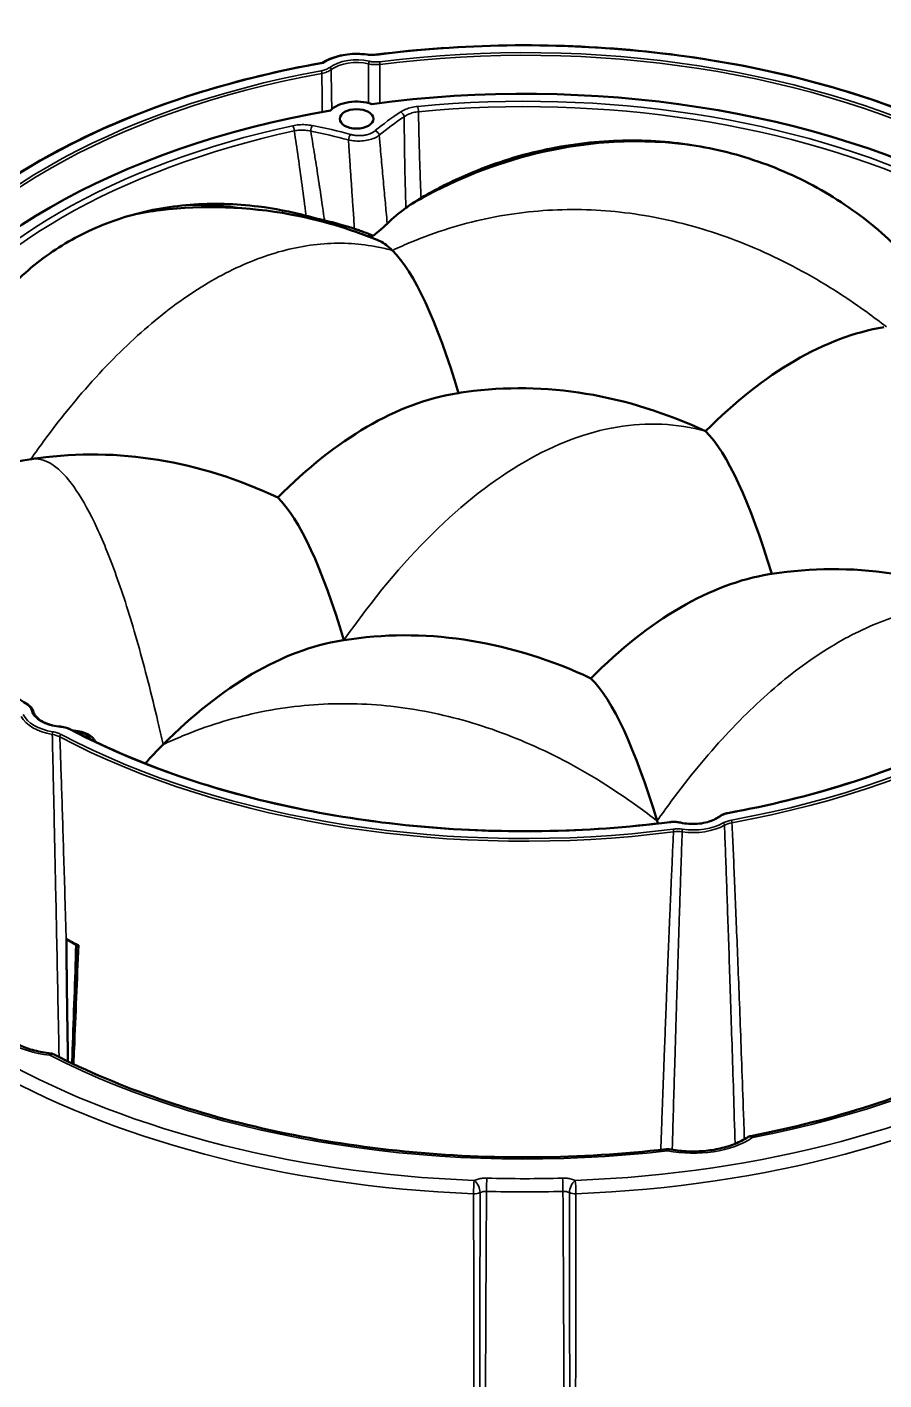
# Model space of a CAD drawing. Header units: millimetres. Extents: x 40 to 2195, y 40 to 1687.
# Drawn here: x 445.6 to 534.6, y 1440 to 1580.5 of the extents above; entities that cross this region are included whole.
import ezdxf

# ---------------------------------------------------------------- set-up
doc = ezdxf.new("R2010")
doc.units = ezdxf.units.MM
doc.header["$LTSCALE"] = 8
doc.layers.add('Visible (ISO)', color=7, linetype='Continuous', lineweight=50)
doc.layers.add('Visible Narrow (ISO)', color=7, linetype='Continuous', lineweight=35)

msp = doc.modelspace()

# ---------------------------------------------------------------- linework, layer by layer
at = {"layer": 'Visible (ISO)'}
for p, q in [((454.165, 1525.42), (454.164, 1525.42)), ((532.947, 1518.21), (532.947, 1518.208)), ((526.518, 1514.475), (526.516, 1514.475)), ((523.239, 1511.903), (523.239, 1511.9)), ((470.928, 1509.602), (470.928, 1509.601)), ((500.424, 1504.839), (500.424, 1504.839)), ((502.896, 1503.526), (502.896, 1503.526)), ((513.092, 1497.263), (513.092, 1497.263)), ((450.7, 1485.219), (449.699, 1485.797)), ((449.699, 1484.421), (449.699, 1485.797))]:
    msp.add_line(p, q, dxfattribs=at)
for centre, start, end in [((447.949, 1472.947), 62.96522, 83.45486), ((520.961, 1464.392), 100.95109, 123.36817), ((512.104, 1463.022), 78.90507, 96.68273)]:
    msp.add_arc(centre, 1, start, end, dxfattribs=at)
for centre, major_axis, ratio, start_param, end_param in [((480.883, 1577.463), (0.028, 0.198), 0.1912238, 6.2831367, 6.2835018), ((481.874, 1577.457), (-0.025, 0.198), 0.1764968, 0, 0.0003074), ((497.287, 1533.344), (-69.709, 0), 0.5773503, 3.9588881, 4.9422911), ((479.817, 1570.988), (-3.109, 0), 0.5773503, 4.1776098, 5.7707669), ((497.287, 1533.344), (-69.709, 0), 0.5773503, 5.0060857, 5.9894886), ((509.193, 1549.2), (32.59, 0), 0.5773503, 2.3099816, 2.4015207), ((497.287, 1523.546), (69.25, 0), 0.5773503, 1.7164301, 1.7190889), ((509.193, 1551.05), (-30.523, 0), 0.5773503, 5.6305316, 5.7436932), ((464.76, 1544.176), (-30.523, 0), 0.5773503, 4.2046836, 4.3178451), ((486.977, 1520.615), (-5.914, 38.223), 0.2113246, 6.2254904, 6.2954941), ((509.193, 1549.2), (32.59, 0), 0.5773503, 2.6027217, 2.608629), ((486.976, 1464.73), (6.183, -93.904), 0.1595176, 2.5364255, 2.9638228), ((525.456, 1458.777), (15.791, 90.56), 0.456737, 0.1567394, 0.5784001), ((481.023, 1451.908), (15.791, 90.555), 0.4567463, 0.1567476, 0.5784196), ((503.24, 1455.342), (-12.026, 87.294), 0.6789774, 5.8692923, 6.2834892), ((519.503, 1445.952), (6.183, -93.903), 0.1595186, 2.5364205, 2.9638214), ((458.807, 1448.467), (12.026, -87.296), 0.6789714, 2.7277071, 3.1419), ((458.807, 1448.467), (12.026, -87.296), 0.6789714, 3.1531354, 3.1551181), ((475.071, 1439.079), (-6.183, 93.902), 0.1595191, 5.6780105, 6.1054133), ((458.802, 1770.331), (-271.102, 125.817), 0.7886699, 1.9031302, 1.9031313), ((485.194, 1581.864), (103.834, 0), 0.5773503, 4.4120833, 4.4120948), ((535.767, 1436.561), (-12.026, 87.296), 0.6789711, 5.8693001, 6.2834929), ((513.55, 1433.129), (-15.791, -90.555), 0.4567463, 3.2983403, 3.7200124), ((491.334, 1429.689), (12.026, -87.294), 0.6789772, 2.7277004, 3.1418971), ((469.118, 1426.25), (-15.791, -90.56), 0.4567369, 3.2983319, 3.7199925), ((535.766, 1758.61), (271.307, -125.913), 0.7886736, 5.0372001, 5.037203), ((562.153, 1569.958), (103.834, 0), 0.5773503, 4.3531209, 4.3531494), ((507.598, 1420.297), (6.183, -93.904), 0.1595175, 2.536412, 2.9638228), ((573.547, 1530.853), (-103.834, 0), 0.5773503, 0.3517557, 0.3518105), ((475.071, 1761.14), (45.73, -295.601), 0.2113249, 5.6923614, 5.6923816), ((450.02, 1507.418), (0.093, 0.177), 0.5509711, 0.0000003, 0.0001487), ((491.334, 1751.75), (271.321, -125.92), 0.7886751, 5.079218, 5.0792564), ((517.721, 1563.087), (103.839, 0), 0.5773503, 4.5644956, 4.564497), ((507.598, 1742.359), (45.729, -295.6), 0.2113249, 5.6303665, 5.630383), ((512.374, 1497.772), (-0.025, 0.198), 0.1758673, 6.283171, 6.2837622), ((513.434, 1497.721), (0.045, 0.195), 0.304785, 0, 0.0004562), ((517.548, 1498.358), (-0.119, 0.161), 0.6426904, 6.2831725, 6.2837233), ((497.287, 1516.606), (71.5, 0), 0.5773503, 3.9841379, 4.006867), ((454.153, 1491.703), (-11.75, 0), 0.5773503, 1.2725207, 1.2923774), ((435.147, 1316.365), (-75, 129.904), 0.5773503, 5.2573508, 5.7382235)]:
    msp.add_ellipse(centre, major_axis=major_axis, ratio=ratio, start_param=start_param, end_param=end_param, dxfattribs=at)
msp.add_ellipse((479.817, 1570.988), major_axis=(-1.75, 0), ratio=0.5773503, dxfattribs=at)
for points, knots in [([(480.91, 1577.661), (480.58, 1577.707), (480.242, 1577.732), (479.564, 1577.739), (479.224, 1577.721), (478.559, 1577.644), (478.233, 1577.584), (477.61, 1577.424), (477.313, 1577.325), (476.763, 1577.091), (476.51, 1576.957), (476.283, 1576.807)], [2.119953, 2.119953, 2.119953, 2.119953, 2.3377041, 2.3377041, 2.5556099, 2.5556099, 2.7735158, 2.7735158, 2.9914216, 2.9914216, 3.2070556, 3.2070556, 3.2070556, 3.2070556]), ([(480.911, 1577.661), (481.122, 1577.631), (481.345, 1577.621), (481.658, 1577.635), (481.754, 1577.644), (481.848, 1577.656)], [0, 0, 0, 0, 0.065367905, 0.065367905, 0.094333557, 0.094333557, 0.094333557, 0.094333557]), ([(545.536, 1567.801), (542.164, 1569.584), (538.496, 1571.178), (530.702, 1573.935), (526.576, 1575.096), (518.017, 1576.944), (513.584, 1577.629), (504.573, 1578.5), (499.996, 1578.685), (490.863, 1578.548), (486.309, 1578.226), (481.849, 1577.656)], [1.61474759, 1.61474759, 1.61474759, 1.61474759, 1.80658541, 1.80658541, 1.99845854, 1.99845854, 2.19033167, 2.19033167, 2.3822048, 2.3822048, 2.57406961, 2.57406961, 2.57406961, 2.57406961]), ([(476.292, 1576.809), (471.891, 1576.027), (467.622, 1575), (459.504, 1572.489), (455.655, 1571.007), (448.519, 1567.641), (445.233, 1565.757), (439.346, 1561.659), (436.744, 1559.444), (432.326, 1554.764), (430.508, 1552.298), (429.116, 1549.753)], [2.65456212, 2.65456212, 2.65456212, 2.65456212, 2.84790479, 2.84790479, 3.04124746, 3.04124746, 3.23459014, 3.23459014, 3.42793281, 3.42793281, 3.62119718, 3.62119718, 3.62119718, 3.62119718]), ([(476.292, 1576.809), (476.298, 1576.81), (476.305, 1576.81), (476.312, 1576.808), (476.319, 1576.806), (476.327, 1576.803), (476.334, 1576.799), (476.343, 1576.794), (476.351, 1576.788), (476.359, 1576.781)], [0.050892416, 0.050892416, 0.050892416, 0.050892416, 0.055189933, 0.055189933, 0.055189933, 0.059535253, 0.059535253, 0.059535253, 0.064104716, 0.064104716, 0.064104716, 0.064104716]), ([(486.516, 1562.779), (488.082, 1563.693), (489.736, 1564.531), (493.897, 1566.307), (496.47, 1567.139), (501.704, 1568.304), (504.369, 1568.639), (509.612, 1568.806), (512.189, 1568.64), (517.077, 1567.884), (519.555, 1567.268), (524.38, 1565.543), (526.727, 1564.433), (531.129, 1561.777), (533.187, 1560.229), (536.352, 1557.319), (537.56, 1556.039), (538.66, 1554.712)], [16.9812516, 16.9812516, 16.9812516, 16.9812516, 17.5147759, 17.5147759, 18.2738196, 18.2738196, 19.0328633, 19.0328633, 19.7919071, 19.7919071, 20.5509508, 20.5509508, 21.3099945, 21.3099945, 22.0690383, 22.0690383, 22.6025626, 22.6025626, 22.6025626, 22.6025626]), ([(514.567, 1568.272), (513.676, 1568.395), (512.782, 1568.49), (510.469, 1568.658), (509.049, 1568.688), (504.785, 1568.563), (501.96, 1568.195), (495.026, 1566.616), (491.023, 1565.093), (487.237, 1563.105)], [3.0176538, 3.0176538, 3.0176538, 3.0176538, 3.2937163, 3.2937163, 3.7294317, 3.7294317, 4.6008981, 4.6008981, 5.9021209, 5.9021209, 5.9021209, 5.9021209]), ([(436.658, 1540.001), (436.953, 1541.173), (437.306, 1542.332), (438.496, 1545.58), (439.488, 1547.6), (441.878, 1551.307), (443.278, 1552.996), (446.392, 1555.95), (448.107, 1557.214), (451.685, 1559.28), (453.671, 1560.152), (457.927, 1561.454), (460.196, 1561.883), (464.86, 1562.249), (467.258, 1562.186), (471.301, 1561.679), (472.958, 1561.354), (474.57, 1560.931)], [17.1087989, 17.1087989, 17.1087989, 17.1087989, 17.5147759, 17.5147759, 18.2738196, 18.2738196, 19.0328633, 19.0328633, 19.7919071, 19.7919071, 20.5509508, 20.5509508, 21.3099945, 21.3099945, 22.0690383, 22.0690383, 22.6025626, 22.6025626, 22.6025626, 22.6025626]), ([(486.516, 1562.779), (486.223, 1562.608), (485.934, 1562.43), (485.395, 1562.078), (485.148, 1561.907), (484.943, 1561.752)], [-0.20318888, -0.20318888, -0.20318888, -0.20318888, -0.10162665, -0.10162665, -0.000001, -0.000001, -0.000001, -0.000001]), ([(459.454, 1561.511), (463.918, 1562.048), (468.537, 1561.892), (476.034, 1560.494), (479.062, 1559.596), (481.951, 1558.436)], [0, 0, 0, 0, 1.3504159, 1.3504159, 2.294142, 2.294142, 2.294142, 2.294142]), ([(467.469, 1561.747), (466.167, 1561.935), (464.824, 1562.046), (463.156, 1562.071), (462.846, 1562.071), (462.535, 1562.066)], [17.18028815, 17.18028815, 17.18028815, 17.18028815, 17.64524045, 17.64524045, 17.751356, 17.751356, 17.751356, 17.751356]), ([(476.493, 1560.444), (476.18, 1560.52), (475.85, 1560.602), (475.194, 1560.768), (474.872, 1560.852), (474.57, 1560.931)], [-0.20383537, -0.20383537, -0.20383537, -0.20383537, -0.10188629, -0.10188629, -0.000001, -0.000001, -0.000001, -0.000001]), ([(481.539, 1558.847), (481.232, 1558.978), (480.906, 1559.109), (480.402, 1559.299), (480.229, 1559.362), (479.902, 1559.476), (479.748, 1559.528), (479.599, 1559.575)], [0.000001, 0.000001, 0.000001, 0.000001, 0.10642986, 0.10642986, 0.16176572, 0.16176572, 0.21285072, 0.21285072, 0.21285072, 0.21285072]), ([(483.005, 1560.102), (482.918, 1560.018), (482.82, 1559.928), (482.597, 1559.728), (482.472, 1559.619), (482.089, 1559.292), (481.816, 1559.068), (481.539, 1558.847)], [0.000001, 0.000001, 0.000001, 0.000001, 0.05084909, 0.05084909, 0.10610439, 0.10610439, 0.21221263, 0.21221263, 0.21221263, 0.21221263]), ([(481.951, 1558.436), (482.051, 1558.395), (482.152, 1558.349), (482.668, 1558.082), (483.096, 1557.763), (483.534, 1557.334)], [0.43122194, 0.43122194, 0.43122194, 0.43122194, 0.56391779, 0.56391779, 1.10625094, 1.10625094, 1.10625094, 1.10625094]), ([(427.447, 1536.769), (427.488, 1534.822), (427.776, 1532.877), (428.838, 1529.029), (429.612, 1527.127), (431.632, 1523.404), (432.879, 1521.584), (435.818, 1518.066), (437.511, 1516.367), (441.308, 1513.128), (443.412, 1511.588), (445.7, 1510.143)], [3.93933373, 3.93933373, 3.93933373, 3.93933373, 4.08500363, 4.08500363, 4.23067353, 4.23067353, 4.37634344, 4.37634344, 4.52201334, 4.52201334, 4.66768325, 4.66768325, 4.66768325, 4.66768325]), ([(518.386, 1498.904), (522.642, 1499.682), (526.769, 1500.696), (534.61, 1503.158), (538.326, 1504.606), (545.208, 1507.883), (548.376, 1509.712), (554.047, 1513.682), (556.551, 1515.824), (560.803, 1520.339), (562.552, 1522.712), (563.893, 1525.158)], [5.80429226, 5.80429226, 5.80429226, 5.80429226, 5.99584948, 5.99584948, 6.1874067, 6.1874067, 6.37896392, 6.37896392, 6.57052113, 6.57052113, 6.76207835, 6.76207835, 6.76207835, 6.76207835]), ([(445.7, 1510.143), (445.857, 1510.044), (445.99, 1509.925), (446.158, 1509.694), (446.211, 1509.585), (446.239, 1509.473)], [0, 0, 0, 0, 0.06707571, 0.06707571, 0.11740911, 0.11740911, 0.11740911, 0.11740911]), ([(446.241, 1509.467), (446.277, 1509.321), (446.347, 1509.173), (446.556, 1508.886), (446.696, 1508.747), (447.041, 1508.488), (447.245, 1508.37), (447.704, 1508.166), (447.958, 1508.08), (448.498, 1507.949), (448.783, 1507.903), (449.075, 1507.879)], [4.0680434, 4.0680434, 4.0680434, 4.0680434, 4.3257816, 4.3257816, 4.5835199, 4.5835199, 4.8412581, 4.8412581, 5.0989963, 5.0989963, 5.3567346, 5.3567346, 5.3567346, 5.3567346]), ([(449.075, 1507.879), (449.291, 1507.862), (449.505, 1507.822), (449.847, 1507.718), (449.986, 1507.662), (450.111, 1507.596)], [0, 0, 0, 0, 0.06541866, 0.06541866, 0.11468689, 0.11468689, 0.11468689, 0.11468689]), ([(450.114, 1507.595), (453.405, 1505.857), (456.987, 1504.302), (464.6, 1501.612), (468.631, 1500.478), (476.994, 1498.674), (481.327, 1498.004), (490.134, 1497.152), (494.609, 1496.97), (503.536, 1497.102), (507.989, 1497.415), (512.349, 1497.97)], [4.75709471, 4.75709471, 4.75709471, 4.75709471, 4.94865193, 4.94865193, 5.14020915, 5.14020915, 5.33176637, 5.33176637, 5.52332358, 5.52332358, 5.7148808, 5.7148808, 5.7148808, 5.7148808]), ([(450.434, 1507.464), (450.715, 1507.452), (450.996, 1507.411), (451.51, 1507.275), (451.75, 1507.179), (452.168, 1506.939), (452.351, 1506.791), (452.575, 1506.521), (452.644, 1506.413), (452.696, 1506.297)], [0, 0, 0, 0, 0.0844029, 0.0844029, 0.16695892, 0.16695892, 0.2499043, 0.2499043, 0.29824851, 0.29824851, 0.29824851, 0.29824851]), ([(517.433, 1498.522), (517.577, 1498.627), (517.75, 1498.716), (518.079, 1498.836), (518.23, 1498.876), (518.386, 1498.904)], [0.00058411, 0.00058411, 0.00058411, 0.00058411, 0.06676985, 0.06676985, 0.11549752, 0.11549752, 0.11549752, 0.11549752]), ([(512.35, 1497.97), (512.563, 1497.998), (512.786, 1498.003), (513.164, 1497.976), (513.325, 1497.952), (513.477, 1497.916)], [0.00010372, 0.00010372, 0.00010372, 0.00010372, 0.06534358, 0.06534358, 0.11434379, 0.11434379, 0.11434379, 0.11434379]), ([(513.479, 1497.916), (513.751, 1497.853), (514.038, 1497.81), (514.623, 1497.768), (514.92, 1497.768), (515.504, 1497.813), (515.79, 1497.858), (516.332, 1497.987), (516.588, 1498.071), (517.049, 1498.273), (517.255, 1498.39), (517.429, 1498.519)], [5.115241, 5.115241, 5.115241, 5.115241, 5.3729792, 5.3729792, 5.6307174, 5.6307174, 5.8884556, 5.8884556, 6.1461939, 6.1461939, 6.4039321, 6.4039321, 6.4039321, 6.4039321]), ([(520.771, 1465.374), (525.085, 1466.209), (529.263, 1467.274), (537.201, 1469.827), (540.962, 1471.314), (547.935, 1474.657), (551.148, 1476.513), (556.915, 1480.523), (559.47, 1482.677), (563.835, 1487.203), (565.647, 1489.574), (567.061, 1492.009)], [5.82116495, 5.82116495, 5.82116495, 5.82116495, 6.00597309, 6.00597309, 6.19078124, 6.19078124, 6.37558938, 6.37558938, 6.56039752, 6.56039752, 6.74520567, 6.74520567, 6.74520567, 6.74520567]), ([(450.277, 1472.914), (450.294, 1473.384), (450.375, 1475.641), (450.517, 1479.722), (450.64, 1483.378), (450.7, 1485.219)], [0.24548148, 0.24548148, 0.24548148, 0.24548148, 0.33333333, 0.66666667, 1, 1, 1, 1]), ([(450.406, 1472.852), (450.43, 1473.379), (450.453, 1473.907), (450.476, 1474.436), (450.553, 1476.199), (450.628, 1477.976), (450.703, 1479.767), (450.778, 1481.558), (450.851, 1483.362), (450.924, 1485.18)], [0.23322668, 0.23322668, 0.23322668, 0.23322668, 0.33333333, 0.33333333, 0.33333333, 0.66666667, 0.66666667, 0.66666667, 1, 1, 1, 1]), ([(449.699, 1484.421), (449.699, 1484.382), (449.699, 1484.291), (449.699, 1484.087), (449.7, 1483.9), (449.701, 1483.704), (449.702, 1483.507), (449.703, 1483.306), (449.705, 1483.102), (449.706, 1482.895), (449.708, 1482.686), (449.71, 1482.474), (449.712, 1482.259), (449.714, 1482.042), (449.717, 1481.822), (449.719, 1481.6), (449.722, 1481.376), (449.724, 1481.15), (449.727, 1480.922), (449.73, 1480.692), (449.733, 1480.46), (449.736, 1480.226), (449.739, 1479.991), (449.742, 1479.754), (449.746, 1479.516), (449.749, 1479.276), (449.752, 1479.035), (449.756, 1478.793), (449.759, 1478.55), (449.763, 1478.306), (449.766, 1478.061), (449.77, 1477.815), (449.774, 1477.569), (449.777, 1477.322), (449.781, 1477.074), (449.785, 1476.826), (449.789, 1476.578), (449.793, 1476.33), (449.797, 1476.081), (449.801, 1475.832), (449.805, 1475.584), (449.809, 1475.335), (449.813, 1475.087), (449.817, 1474.839), (449.821, 1474.592), (449.825, 1474.345), (449.829, 1474.099), (449.833, 1473.854), (449.837, 1473.608), (449.841, 1473.368), (449.844, 1473.193), (449.845, 1473.122), (449.845, 1473.121)], [0, 0, 0, 0, 0.01851852, 0.03703704, 0.05555556, 0.07407407, 0.09259259, 0.11111111, 0.12962963, 0.14814815, 0.16666667, 0.18518519, 0.2037037, 0.22222222, 0.24074074, 0.25925926, 0.27777778, 0.2962963, 0.31481481, 0.33333333, 0.35185185, 0.37037037, 0.38888889, 0.40740741, 0.42592593, 0.44444444, 0.46296296, 0.48148148, 0.5, 0.51851852, 0.53703704, 0.55555556, 0.57407407, 0.59259259, 0.61111111, 0.62962963, 0.64814815, 0.66666667, 0.68518519, 0.7037037, 0.72222222, 0.74074074, 0.75925926, 0.77777778, 0.7962963, 0.81481481, 0.83333333, 0.85185185, 0.87037037, 0.88888889, 0.90740741, 0.90770189, 0.90770189, 0.90770189, 0.90770189]), ([(442.411, 1477.016), (442.496, 1476.768), (442.638, 1476.51), (443.055, 1475.988), (443.33, 1475.725), (444.008, 1475.228), (444.411, 1474.994), (445.318, 1474.582), (445.822, 1474.403), (446.9, 1474.116), (447.474, 1474.008), (448.063, 1473.94)], [4.1231597, 4.1231597, 4.1231597, 4.1231597, 4.3588514, 4.3588514, 4.5945431, 4.5945431, 4.8302348, 4.8302348, 5.0659265, 5.0659265, 5.3016182, 5.3016182, 5.3016182, 5.3016182]), ([(448.404, 1473.837), (451.798, 1472.106), (455.475, 1470.552), (463.271, 1467.86), (467.389, 1466.722), (475.923, 1464.9), (480.338, 1464.217), (489.313, 1463.33), (493.873, 1463.127), (502.979, 1463.208), (507.526, 1463.492), (511.988, 1464.015)], [4.7739674, 4.7739674, 4.7739674, 4.7739674, 4.95877554, 4.95877554, 5.14358368, 5.14358368, 5.32839183, 5.32839183, 5.51319997, 5.51319997, 5.69800811, 5.69800811, 5.69800811, 5.69800811]), ([(512.296, 1464.003), (512.862, 1463.892), (513.455, 1463.819), (514.654, 1463.756), (515.262, 1463.765), (516.453, 1463.865), (517.037, 1463.955), (518.143, 1464.21), (518.666, 1464.374), (519.617, 1464.762), (520.044, 1464.986), (520.411, 1465.227)], [5.1703573, 5.1703573, 5.1703573, 5.1703573, 5.406049, 5.406049, 5.6417407, 5.6417407, 5.8774324, 5.8774324, 6.1131241, 6.1131241, 6.3488158, 6.3488158, 6.3488158, 6.3488158])]:
    msp.add_open_spline(points, degree=3, knots=knots, dxfattribs=at)
for points in [[(459.454, 1561.511), (458.456, 1561.391), (457.467, 1561.223), (456.491, 1561.005)], [(490.164, 1542.479), (490.507, 1542.535), (490.851, 1542.586), (491.195, 1542.634)], [(432.198, 1531.237), (436.524, 1533.36), (441.235, 1534.907), (446.042, 1535.651)], [(446.044, 1535.655), (446.043, 1535.655), (446.042, 1535.654), (446.041, 1535.654)], [(446.044, 1535.655), (446.283, 1535.692), (446.523, 1535.727), (446.763, 1535.76)], [(522.691, 1523.7), (523.034, 1523.755), (523.378, 1523.807), (523.722, 1523.854)], [(478.259, 1516.826), (478.602, 1516.881), (478.945, 1516.933), (479.29, 1516.981)], [(476.13, 1510.201), (476.131, 1510.2), (476.132, 1510.199), (476.133, 1510.198)], [(450.356, 1507.468), (450.382, 1507.467), (450.408, 1507.465), (450.434, 1507.464)], [(459.728, 1506.022), (459.095, 1505.385), (458.471, 1504.729), (457.856, 1504.054)], [(509.697, 1499.103), (509.698, 1499.101), (509.699, 1499.099), (509.7, 1499.098)], [(511.034, 1498.085), (511.061, 1497.998), (511.087, 1497.91), (511.113, 1497.822)]]:
    msp.add_open_spline(points, degree=3, dxfattribs=at)
at = {"layer": 'Visible Narrow (ISO)'}
msp.add_line((513.403, 1497.257), (513.403, 1497.257), dxfattribs=at)
for centre, major_axis, ratio, start_param, end_param in [((497.287, 1537.427), (71.303, 0), 0.5773503, 0.8293141, 1.7886798), ((497.287, 1537.427), (-70.046, 0), 0.5773503, 3.9716965, 4.9294826), ((497.287, 1537.266), (-69.846, 0), 0.5773503, 3.9716965, 4.9294826), ((479.817, 1575.07), (4.553, 0), 0.5773503, 1.3344001, 2.4330234), ((480.883, 1577.463), (0.028, 0.198), 0.1912238, 0.0003164, 0.6292284), ((481.874, 1577.457), (-0.025, 0.198), 0.1764968, 5.6563822, 6.2831853), ((497.287, 1537.427), (-71.303, 0), 0.5773503, 5.010277, 5.97747), ((479.817, 1575.07), (-3.546, 0), 0.5773503, 4.3298428, 5.6185339), ((477.026, 1576.17), (-0.119, 0.161), 0.6426904, 3.8763109, 5.4288495), ((479.817, 1574.91), (-3.346, 0), 0.5773503, 4.3298428, 5.6185339), ((481.14, 1576.806), (0.045, 0.195), 0.304785, 0.651264, 2.204607), ((482.2, 1576.755), (-0.025, 0.198), 0.1758673, 4.1031097, 5.6557526), ((497.287, 1537.427), (-70.046, 0), 0.5773503, 5.0188941, 5.9766802), ((497.287, 1537.266), (-69.846, 0), 0.5773503, 5.0188941, 5.9766802), ((476.152, 1575.82), (-0.036, 0.197), 0.2463603, 4.0916916, 5.6450346), ((497.287, 1533.344), (68.363, 0), 0.5773503, 0.8839238, 1.7340701), ((497.287, 1533.062), (67.888, 0), 0.5773503, 0.8839246, 1.7340701), ((486.174, 1571.881), (0.047, -0.498), 0.1327209, 1.2631504, 2.5197875), ((509.193, 1558.998), (33.168, 0), 0.5773503, 2.41502, 2.544324), ((509.193, 1558.681), (32.681, 0), 0.5773503, 2.4150199, 2.544324), ((484.401, 1571.311), (0.272, -0.419), 0.6102915, 0.981122, 2.3251015), ((497.287, 1533.344), (-68.363, 0), 0.5773503, 5.072714, 5.9228603), ((497.287, 1533.062), (-67.888, 0), 0.5773503, 5.072714, 5.9228587), ((473.184, 1569.871), (0.106, -0.489), 0.2878804, 1.2379228, 2.4947014), ((475.213, 1569.889), (-0.094, -0.491), 0.2573268, 3.7819355, 5.1258391), ((464.76, 1551.807), (32.681, 0), 0.5773503, 1.1208672, 1.2501715), ((464.76, 1552.124), (33.168, 0), 0.5773503, 1.1208675, 1.2501715), ((479.185, 1568.959), (-0.134, -0.482), 0.3550804, 3.8074801, 5.1512228), ((481.767, 1569.359), (0.324, -0.381), 0.6751404, 0.8987825, 2.242686), ((497.287, 1442.514), (16.822, 96.477), 0.4567372, 6.2383779, 6.6478793), ((497.287, 1442.514), (-16.823, -96.477), 0.4567362, 3.5062868, 3.9157744), ((497.287, 1537.427), (70.046, 0), 0.5773503, 5.0188941, 5.9766802), ((497.287, 1537.427), (71.3, 0), 0.5773503, 5.018212, 5.9773623), ((497.287, 1537.264), (71.5, 0), 0.5773503, 5.018212, 5.9773623), ((445.593, 1509.974), (0.107, 0.169), 0.6025756, 0.000324, 0.8080453), ((449.557, 1509.71), (-4.753, 0), 0.5773503, 0.2872025, 1.2846417), ((449.557, 1509.87), (-4.553, 0), 0.5773503, 0.2872025, 1.2846474), ((446.047, 1509.419), (0.194, 0.048), 0.8083876, 0, 1.3745379), ((449.557, 1509.87), (-3.546, 0), 0.5773503, 0.1410526, 1.4297437), ((448.272, 1507.185), (0.033, 0.197), 0.2304642, 0.6351795, 2.1885225), ((449.059, 1507.68), (0.016, 0.199), 0.1147876, 0.0000782, 0.6193701), ((450.02, 1507.418), (0.093, 0.177), 0.5509711, 0.0001483, 0.7640226), ((497.287, 1537.427), (70.046, 0), 0.5773503, 3.9716965, 4.9294826), ((450.413, 1506.965), (0.021, 0.5), 0.0600968, 0.0000215, 0.3585715), ((447.65, 1505.965), (-2.003, 0.007), 0.5795257, 3.9730394, 4.4283078), ((449.138, 1506.903), (0.093, 0.177), 0.5513821, 0.7642726, 2.3351308), ((497.287, 1537.264), (-71.5, 0), 0.5773503, 0.8294218, 1.7885721), ((497.287, 1537.427), (-71.3, 0), 0.5773503, 0.8294218, 1.7885721), ((497.287, 1505.193), (-79.522, 0), 0.5773503, 0.0668788, 1.5039175), ((497.287, 1505.992), (-78.522, 0), 0.5773503, 0.0668788, 1.5039175), ((497.287, 1505.992), (78.522, 0), 0.5773503, 4.7792678, 6.2163065), ((497.287, 1505.193), (79.522, 0), 0.5773503, 4.7792678, 6.2163065), ((518.422, 1498.708), (-0.036, 0.197), 0.2463603, 5.6450346, 6.2827265), ((512.374, 1497.772), (-0.025, 0.198), 0.1758673, 5.6571777, 6.2831709), ((514.757, 1499.784), (3.546, 0), 0.5773503, 4.3298428, 5.6185339), ((513.434, 1497.721), (0.045, 0.195), 0.304785, 0.0004563, 0.651264), ((514.757, 1499.623), (-4.753, 0), 0.5773503, 1.3333463, 2.331845), ((514.757, 1499.784), (-4.553, 0), 0.5773503, 1.3333464, 2.331845), ((517.548, 1498.358), (-0.119, 0.161), 0.6426904, 5.4304868, 6.2831724), ((517.898, 1497.717), (-0.096, 0.175), 0.5631223, 3.956326, 5.509669), ((519.417, 1496.795), (-2.004, 0.009), 0.5763654, 5.0209216, 5.4759803), ((518.754, 1498.009), (-0.036, 0.197), 0.24583, 4.0743413, 5.6450836), ((512.692, 1497.071), (-0.025, 0.198), 0.176411, 4.0855973, 5.6563936), ((513.168, 1495.829), (-2.003, -0.009), 0.5780373, 4.4722148, 4.9274754), ((513.686, 1497.065), (0.028, 0.198), 0.1920613, 0.6284502, 2.1822925), ((497.287, 1505.992), (74.5, 0), 0.5773503, 5.0357668, 5.9598075), ((449.557, 1478.435), (-8.25, 0), 0.5773503, 0.1961689, 1.3746274), ((447.949, 1472.947), (0.114, 0.993), 0.1591459, 0, 0.6246379), ((447.949, 1472.947), (0.455, 0.891), 0.5407261, 0, 0.7564478), ((497.287, 1505.992), (-74.5, 0), 0.5773503, 0.8469766, 1.7710173), ((514.757, 1468.349), (-8.25, 0), 0.5773503, 1.2433665, 2.421825), ((520.961, 1464.392), (-0.55, 0.835), 0.6139719, 5.4627461, 6.2831853), ((520.961, 1464.392), (-0.19, 0.982), 0.259459, 5.6424024, 6.2831853), ((512.104, 1463.022), (-0.116, 0.993), 0.1623897, 5.6581614, 6.2831853), ((512.104, 1463.022), (0.192, 0.981), 0.2625939, 0, 0.6414383), ((493.366, 1460.183), (0.029, 1), 0.0410281, 0.616081, 2.1591985), ((497.287, 1505.992), (-78.027, 0), 0.5773503, 1.5205257, 1.621067), ((501.208, 1460.183), (-0.029, 1), 0.0410285, 4.1239855, 5.6671096), ((492.039, 1459.942), (0.039, 0.999), 0.0545656, 0.616535, 2.165163), ((492.039, 1459.942), (-0.409, 0.913), 0.5006641, 4.0009587, 5.553065), ((493.265, 1459.029), (1, 0.007), 0.6003644, 1.5162526, 2.226477), ((497.287, 1505.198), (-79.027, 0), 0.5773503, 1.5205257, 1.6210705), ((501.308, 1459.029), (1, -0.007), 0.6003844, 0.9151053, 1.6250351), ((502.534, 1459.942), (0.409, 0.913), 0.5006646, 0.7301223, 2.2822267), ((502.534, 1459.942), (-0.039, 0.999), 0.0545657, 4.1180224, 5.6666502), ((492.039, 1459.942), (-1, -0.002), 0.558972, 1.5027779, 2.2295941), ((502.534, 1459.942), (-1, 0.002), 0.558972, 0.9119983, 1.6388148)]:
    msp.add_ellipse(centre, major_axis=major_axis, ratio=ratio, start_param=start_param, end_param=end_param, dxfattribs=at)
for points, knots in [([(480.883, 1577.626), (481.048, 1577.603), (481.378, 1577.58), (481.708, 1577.6), (481.874, 1577.621)], [0.00000001, 0.00000001, 0.00000001, 0.00000001, 0.5, 1, 1, 1, 1]), ([(481.065, 1576.702), (481.065, 1576.54), (481.064, 1576.377), (481.063, 1576.214), (481.059, 1575.043), (481.054, 1573.849), (481.049, 1572.636)], [0, 0, 0, 0, 0.03237552, 0.03237552, 0.03237552, 0.26482808, 0.26482808, 0.26482808, 0.26482808]), ([(482.243, 1576.645), (482.041, 1576.62), (481.631, 1576.606), (481.245, 1576.66), (481.065, 1576.702)], [0.00000001, 0.00000001, 0.00000001, 0.00000001, 0.5, 1, 1, 1, 1]), ([(482.2, 1576.919), (482.151, 1576.912), (482.102, 1576.907), (482.033, 1576.902), (482.012, 1576.9), (481.942, 1576.896), (481.894, 1576.895), (481.797, 1576.894), (481.748, 1576.894), (481.684, 1576.897), (481.669, 1576.897), (481.606, 1576.901), (481.558, 1576.904), (481.462, 1576.914), (481.415, 1576.919), (481.323, 1576.933), (481.278, 1576.94), (481.202, 1576.955), (481.171, 1576.962), (481.14, 1576.969)], [0.00000005, 0.00000005, 0.00000005, 0.00000005, 0.13091551, 0.13091551, 0.18851296, 0.18851296, 0.32112354, 0.32112354, 0.45729953, 0.45729953, 0.5, 0.5, 0.63739241, 0.63739241, 0.77478481, 0.77478481, 0.90660614, 0.90660614, 1, 1, 1, 1]), ([(477.183, 1576.101), (477.057, 1576.008), (476.758, 1575.847), (476.398, 1575.747), (476.212, 1575.712)], [0, 0, 0, 0, 0.5, 0.99999362, 0.99999362, 0.99999362, 0.99999362]), ([(484.765, 1571.216), (484.896, 1571.309), (485.189, 1571.475), (485.698, 1571.652), (486.065, 1571.717), (486.252, 1571.736)], [0.00000128, 0.00000128, 0.00000128, 0.00000128, 0.33333333, 0.66666667, 1, 1, 1, 1]), ([(484.765, 1571.216), (484.769, 1570.498), (484.776, 1569.765), (484.785, 1569.022), (484.794, 1568.279), (484.805, 1567.525), (484.819, 1566.748), (484.833, 1565.971), (484.85, 1565.172), (484.87, 1564.34), (484.891, 1563.508), (484.915, 1562.644), (484.943, 1561.752)], [0.00000004, 0.00000004, 0.00000004, 0.00000004, 0.25, 0.25, 0.25, 0.5, 0.5, 0.5, 0.75, 0.75, 0.75, 1, 1, 1, 1]), ([(486.252, 1571.736), (486.258, 1571.342), (486.266, 1570.943), (486.28, 1570.243), (486.286, 1569.944), (486.304, 1569.171), (486.316, 1568.695), (486.334, 1568.014), (486.34, 1567.815), (486.347, 1567.57), (486.348, 1567.527), (486.363, 1566.987), (486.379, 1566.482), (486.404, 1565.716), (486.413, 1565.464), (486.43, 1564.967), (486.439, 1564.722), (486.469, 1563.922), (486.492, 1563.356), (486.516, 1562.779)], [0, 0, 0, 0, 0.14366433, 0.14366433, 0.25, 0.25, 0.41668825, 0.41668825, 0.48517219, 0.48517219, 0.5, 0.5, 0.66856526, 0.66856526, 0.75, 0.75, 0.82729038, 0.82729038, 1, 1, 1, 1]), ([(473.351, 1569.74), (473.526, 1569.777), (473.894, 1569.826), (474.477, 1569.819), (474.868, 1569.759), (475.06, 1569.714)], [0.00000026, 0.00000026, 0.00000026, 0.00000026, 0.33333333, 0.66666667, 1, 1, 1, 1]), ([(473.351, 1569.74), (473.486, 1568.848), (473.621, 1567.927), (473.756, 1566.988), (473.89, 1566.05), (474.023, 1565.094), (474.158, 1564.088), (474.294, 1563.082), (474.432, 1562.026), (474.57, 1560.931)], [0, 0, 0, 0, 0.33333333, 0.33333333, 0.33333333, 0.66666667, 0.66666667, 0.66666667, 1, 1, 1, 1]), ([(475.06, 1569.714), (475.178, 1569.006), (475.297, 1568.278), (475.417, 1567.537), (475.454, 1567.305), (475.491, 1567.072), (475.529, 1566.839), (475.661, 1566.007), (475.793, 1565.16), (475.928, 1564.277), (475.953, 1564.115), (475.977, 1563.952), (476.002, 1563.788), (476.151, 1562.802), (476.304, 1561.767), (476.457, 1560.692), (476.469, 1560.61), (476.481, 1560.527), (476.493, 1560.444)], [0, 0, 0, 0, 0.2540477, 0.2540477, 0.2540477, 0.3333333, 0.3333333, 0.3333333, 0.6151021, 0.6151021, 0.6151021, 0.6666667, 0.6666667, 0.6666667, 0.9763133, 0.9763133, 0.9763133, 1, 1, 1, 1]), ([(478.973, 1568.798), (479.194, 1568.745), (479.661, 1568.673), (480.384, 1568.674), (481.08, 1568.781), (481.699, 1568.988), (482.031, 1569.184), (482.17, 1569.292)], [0.00000202, 0.00000202, 0.00000202, 0.00000202, 0.2, 0.4, 0.6, 0.8, 1, 1, 1, 1]), ([(479.185, 1569.368), (479.23, 1569.355), (479.276, 1569.343), (479.368, 1569.322), (479.415, 1569.313), (479.485, 1569.3), (479.509, 1569.295), (479.579, 1569.284), (479.627, 1569.277), (479.697, 1569.269), (479.719, 1569.267), (479.81, 1569.258), (479.879, 1569.253), (480.017, 1569.248), (480.087, 1569.247), (480.211, 1569.25), (480.266, 1569.252), (480.389, 1569.26), (480.457, 1569.267), (480.591, 1569.284), (480.658, 1569.295), (480.738, 1569.311), (480.753, 1569.314), (480.804, 1569.324), (480.84, 1569.333), (480.947, 1569.359), (481.016, 1569.379), (481.151, 1569.424), (481.217, 1569.448), (481.292, 1569.48), (481.303, 1569.485), (481.333, 1569.498), (481.352, 1569.507), (481.409, 1569.534), (481.447, 1569.553), (481.519, 1569.593), (481.554, 1569.614), (481.621, 1569.657), (481.654, 1569.679), (481.708, 1569.719), (481.731, 1569.737), (481.757, 1569.759), (481.762, 1569.763), (481.767, 1569.767)], [0, 0, 0, 0, 0.049989, 0.049989, 0.1006795, 0.1006795, 0.1260316, 0.1260316, 0.1765106, 0.1765106, 0.2, 0.2, 0.271677, 0.271677, 0.3433539, 0.3433539, 0.4, 0.4, 0.4716321, 0.4716321, 0.5433376, 0.5433376, 0.5594136, 0.5594136, 0.6, 0.6, 0.6799028, 0.6799028, 0.7606962, 0.7606962, 0.7754505, 0.7754505, 0.8, 0.8, 0.8517455, 0.8517455, 0.9033196, 0.9033196, 0.9539176, 0.9539176, 0.9918357, 0.9918357, 1, 1, 1, 1]), ([(483.005, 1560.102), (482.967, 1560.503), (482.93, 1560.908), (482.892, 1561.318), (482.864, 1561.619), (482.836, 1561.923), (482.808, 1562.229), (482.741, 1562.952), (482.674, 1563.688), (482.605, 1564.444), (482.604, 1564.455), (482.603, 1564.466), (482.602, 1564.477), (482.534, 1565.223), (482.465, 1565.989), (482.394, 1566.784), (482.361, 1567.147), (482.328, 1567.517), (482.294, 1567.892), (482.253, 1568.35), (482.212, 1568.817), (482.17, 1569.292)], [0, 0, 0, 0, 0.14411785, 0.14411785, 0.14411785, 0.25, 0.25, 0.25, 0.5, 0.5, 0.5, 0.50357569, 0.50357569, 0.50357569, 0.75, 0.75, 0.75, 0.86254376, 0.86254376, 0.86254376, 0.99999999, 0.99999999, 0.99999999, 0.99999999]), ([(479.599, 1559.575), (479.557, 1560.2), (479.513, 1560.836), (479.463, 1561.559), (479.458, 1561.635), (479.417, 1562.233), (479.381, 1562.763), (479.33, 1563.512), (479.316, 1563.722), (479.268, 1564.433), (479.233, 1564.941), (479.18, 1565.731), (479.161, 1566.004), (479.099, 1566.928), (479.054, 1567.595), (478.996, 1568.451), (478.985, 1568.624), (478.973, 1568.798)], [0, 0, 0, 0, 0.22391065, 0.22391065, 0.25, 0.25, 0.43027831, 0.43027831, 0.5, 0.5, 0.66450758, 0.66450758, 0.75, 0.75, 0.94981208, 0.94981208, 0.99999991, 0.99999991, 0.99999991, 0.99999991]), ([(509.193, 1561.039), (506.534, 1561.45), (501.175, 1561.803), (493.199, 1560.86), (487.356, 1559.036), (484.203, 1557.641), (483.539, 1557.329)], [0, 0, 0, 0, 0.305835, 0.61167, 0.917505, 1, 1, 1, 1]), ([(509.193, 1561.039), (511.851, 1560.628), (517.21, 1559.322), (525.186, 1555.912), (531.029, 1552.28), (534.181, 1549.91), (534.845, 1549.392)], [0, 0, 0, 0, 0.30583498, 0.61166997, 0.91750495, 0.99996635, 0.99996635, 0.99996635, 0.99996635]), ([(464.76, 1554.165), (466.706, 1555.289), (470.629, 1557.077), (476.468, 1558.272), (480.745, 1558.013), (483.053, 1557.463), (483.539, 1557.329)], [0, 0, 0, 0, 0.305835, 0.61167, 0.917505, 1, 1, 1, 1]), ([(464.76, 1554.165), (462.814, 1553.041), (458.891, 1550.3), (453.052, 1544.752), (448.775, 1539.555), (446.467, 1536.34), (445.981, 1535.644)], [0, 0, 0, 0, 0.305835, 0.61167, 0.917505, 1, 1, 1, 1]), ([(452.854, 1528.512), (452.142, 1530.047), (450.706, 1532.665), (448.569, 1535.093), (447.025, 1535.729), (446.201, 1535.679), (446.044, 1535.655)], [0, 0, 0, 0, 0.30583498, 0.61166997, 0.91750495, 0.99022044, 0.99022044, 0.99022044, 0.99022044]), ([(452.854, 1528.512), (453.567, 1526.977), (455.003, 1523.407), (457.14, 1516.625), (458.705, 1510.524), (459.55, 1506.821), (459.728, 1506.022)], [0, 0, 0, 0, 0.305835, 0.61167, 0.917505, 1, 1, 1, 1]), ([(529.814, 1516.606), (531.76, 1517.73), (535.683, 1519.519), (541.522, 1520.713), (545.799, 1520.454), (548.107, 1519.905), (548.593, 1519.77)], [0, 0, 0, 0, 0.305835, 0.61167, 0.917505, 1, 1, 1, 1]), ([(529.814, 1516.606), (527.868, 1515.483), (523.945, 1512.741), (518.106, 1507.193), (513.828, 1501.996), (511.52, 1498.781), (511.034, 1498.085)], [0, 0, 0, 0, 0.305835, 0.61167, 0.917505, 1, 1, 1, 1]), ([(445.593, 1510.137), (445.627, 1510.116), (445.659, 1510.094), (445.702, 1510.062), (445.715, 1510.052), (445.757, 1510.018), (445.783, 1509.995), (445.833, 1509.947), (445.856, 1509.922), (445.884, 1509.89), (445.891, 1509.882), (445.917, 1509.85), (445.934, 1509.825), (445.967, 1509.775), (445.982, 1509.75), (445.996, 1509.721), (445.997, 1509.719), (446.011, 1509.69), (446.022, 1509.664), (446.037, 1509.619), (446.042, 1509.601), (446.047, 1509.582)], [0.00000006, 0.00000006, 0.00000006, 0.00000006, 0.13062671, 0.13062671, 0.1902183, 0.1902183, 0.32261801, 0.32261801, 0.45871349, 0.45871349, 0.5, 0.5, 0.63165316, 0.63165316, 0.76360053, 0.76360053, 0.77740397, 0.77740397, 0.90914228, 0.90914228, 1, 1, 1, 1]), ([(485.381, 1509.733), (482.723, 1510.144), (477.364, 1510.497), (469.388, 1509.554), (463.545, 1507.73), (460.392, 1506.335), (459.728, 1506.022)], [0, 0, 0, 0, 0.305835, 0.61167, 0.917505, 1, 1, 1, 1]), ([(485.381, 1509.733), (488.04, 1509.321), (493.399, 1508.016), (501.375, 1504.605), (507.218, 1500.973), (510.37, 1498.603), (511.034, 1498.085)], [0, 0, 0, 0, 0.305835, 0.61167, 0.917505, 1, 1, 1, 1]), ([(452.23, 1506.522), (452.221, 1506.54), (452.212, 1506.557), (452.195, 1506.587), (452.187, 1506.599), (452.155, 1506.649), (452.128, 1506.686), (452.066, 1506.758), (452.033, 1506.793), (451.967, 1506.854), (451.936, 1506.88), (451.862, 1506.937), (451.818, 1506.968), (451.725, 1507.027), (451.675, 1507.055), (451.612, 1507.087), (451.6, 1507.093), (451.559, 1507.113), (451.528, 1507.127), (451.435, 1507.167), (451.37, 1507.192), (451.236, 1507.237), (451.166, 1507.258), (451.081, 1507.279), (451.068, 1507.282), (451.033, 1507.291), (451.011, 1507.296), (450.941, 1507.311), (450.894, 1507.32), (450.797, 1507.336), (450.749, 1507.343), (450.652, 1507.355), (450.603, 1507.36), (450.555, 1507.364)], [0.14377697, 0.14377697, 0.14377697, 0.14377697, 0.17651057, 0.17651057, 0.2, 0.2, 0.27167697, 0.27167697, 0.34335395, 0.34335395, 0.4, 0.4, 0.47163217, 0.47163217, 0.54333773, 0.54333773, 0.55941358, 0.55941358, 0.6, 0.6, 0.6799028, 0.6799028, 0.7606963, 0.7606963, 0.77545058, 0.77545058, 0.8, 0.8, 0.85174547, 0.85174547, 0.90331965, 0.90331965, 0.95287187, 0.95287187, 0.95287187, 0.95287187]), ([(448.919, 1473.577), (448.906, 1474.236), (448.893, 1474.884), (448.881, 1475.52), (448.839, 1477.615), (448.8, 1479.59), (448.762, 1481.47), (448.724, 1483.349), (448.688, 1485.132), (448.653, 1486.83), (448.618, 1488.527), (448.585, 1490.139), (448.552, 1491.676), (448.52, 1493.212), (448.489, 1494.675), (448.459, 1496.072), (448.429, 1497.469), (448.401, 1498.802), (448.373, 1500.075), (448.345, 1501.348), (448.318, 1502.562), (448.292, 1503.728), (448.265, 1504.894), (448.24, 1506.011), (448.215, 1507.077)], [0.08700884, 0.08700884, 0.08700884, 0.08700884, 0.125, 0.125, 0.125, 0.25, 0.25, 0.25, 0.375, 0.375, 0.375, 0.5, 0.5, 0.5, 0.625, 0.625, 0.625, 0.75, 0.75, 0.75, 0.875, 0.875, 0.875, 0.99999781, 0.99999781, 0.99999781, 0.99999781]), ([(449.699, 1484.421), (449.653, 1486.01), (449.609, 1487.536), (449.523, 1490.454), (449.481, 1491.845), (449.4, 1494.515), (449.361, 1495.793), (449.284, 1498.246), (449.247, 1499.422), (449.174, 1501.68), (449.139, 1502.762), (449.07, 1504.85), (449.036, 1505.854), (449.003, 1506.818)], [0, 0, 0, 0, 0.1666667, 0.1666667, 0.3333333, 0.3333333, 0.5, 0.5, 0.6666667, 0.6666667, 0.8333333, 0.8333333, 1, 1, 1, 1]), ([(512.374, 1497.935), (512.423, 1497.942), (512.472, 1497.946), (512.541, 1497.952), (512.562, 1497.953), (512.632, 1497.957), (512.68, 1497.959), (512.777, 1497.96), (512.826, 1497.959), (512.889, 1497.957), (512.905, 1497.956), (512.968, 1497.953), (513.016, 1497.95), (513.112, 1497.94), (513.159, 1497.934), (513.251, 1497.921), (513.296, 1497.913), (513.371, 1497.898), (513.403, 1497.892), (513.434, 1497.885)], [0.00000005, 0.00000005, 0.00000005, 0.00000005, 0.13091551, 0.13091551, 0.18851296, 0.18851296, 0.32112354, 0.32112354, 0.45729953, 0.45729953, 0.5, 0.5, 0.63739241, 0.63739241, 0.77478481, 0.77478481, 0.90660614, 0.90660614, 1, 1, 1, 1]), ([(519.138, 1464.567), (519.118, 1465.239), (519.097, 1465.899), (519.077, 1466.548), (519.02, 1468.388), (518.966, 1470.132), (518.913, 1471.798), (518.86, 1473.463), (518.81, 1475.05), (518.761, 1476.566), (518.712, 1478.081), (518.664, 1479.524), (518.619, 1480.903), (518.573, 1482.282), (518.529, 1483.597), (518.487, 1484.854), (518.444, 1486.112), (518.403, 1487.313), (518.364, 1488.463), (518.324, 1489.614), (518.285, 1490.714), (518.248, 1491.77), (518.211, 1492.825), (518.174, 1493.836), (518.139, 1494.813), (518.104, 1495.789), (518.069, 1496.732), (518.036, 1497.636)], [0.07195286, 0.07195286, 0.07195286, 0.07195286, 0.11111111, 0.11111111, 0.11111111, 0.22222222, 0.22222222, 0.22222222, 0.33333333, 0.33333333, 0.33333333, 0.44444444, 0.44444444, 0.44444444, 0.55555556, 0.55555556, 0.55555556, 0.66666667, 0.66666667, 0.66666667, 0.77777778, 0.77777778, 0.77777778, 0.88888889, 0.88888889, 0.88888889, 1, 1, 1, 1]), ([(520.103, 1465.037), (520.08, 1465.687), (520.058, 1466.327), (520.036, 1466.955), (519.971, 1468.787), (519.909, 1470.524), (519.849, 1472.182), (519.788, 1473.84), (519.73, 1475.42), (519.673, 1476.928), (519.617, 1478.437), (519.562, 1479.873), (519.509, 1481.246), (519.456, 1482.619), (519.404, 1483.927), (519.354, 1485.179), (519.304, 1486.431), (519.256, 1487.626), (519.209, 1488.771), (519.161, 1489.916), (519.115, 1491.011), (519.071, 1492.062), (519.026, 1493.112), (518.982, 1494.118), (518.94, 1495.09), (518.897, 1496.061), (518.855, 1496.999), (518.814, 1497.899)], [0.07299637, 0.07299637, 0.07299637, 0.07299637, 0.11111111, 0.11111111, 0.11111111, 0.22222222, 0.22222222, 0.22222222, 0.33333333, 0.33333333, 0.33333333, 0.44444444, 0.44444444, 0.44444444, 0.55555556, 0.55555556, 0.55555556, 0.66666667, 0.66666667, 0.66666667, 0.77777778, 0.77777778, 0.77777778, 0.88888889, 0.88888889, 0.88888889, 1, 1, 1, 1]), ([(512.735, 1496.958), (512.719, 1496.617), (512.704, 1496.27), (512.653, 1495.157), (512.618, 1494.372), (512.563, 1493.119), (512.543, 1492.668), (512.49, 1491.449), (512.456, 1490.669), (512.398, 1489.302), (512.373, 1488.726), (512.317, 1487.387), (512.285, 1486.615), (512.223, 1485.12), (512.194, 1484.4), (512.135, 1482.929), (512.104, 1482.178), (512.04, 1480.549), (512.005, 1479.665), (511.942, 1478.057), (511.914, 1477.341), (511.846, 1475.573), (511.806, 1474.508), (511.74, 1472.763), (511.715, 1472.098), (511.644, 1470.192), (511.598, 1468.93), (511.529, 1467.039), (511.507, 1466.438), (511.463, 1465.21), (511.441, 1464.584), (511.418, 1463.95)], [0, 0, 0, 0, 0.03947895, 0.03947895, 0.125, 0.125, 0.17205199, 0.17205199, 0.25, 0.25, 0.30479411, 0.30479411, 0.375, 0.375, 0.43752534, 0.43752534, 0.5, 0.5, 0.57024447, 0.57024447, 0.625, 0.625, 0.70302897, 0.70302897, 0.75, 0.75, 0.83572112, 0.83572112, 0.875, 0.875, 0.91492531, 0.91492531, 0.91492531, 0.91492531]), ([(513.639, 1496.956), (513.627, 1496.604), (513.615, 1496.246), (513.576, 1495.13), (513.55, 1494.353), (513.508, 1493.099), (513.492, 1492.637), (513.451, 1491.414), (513.426, 1490.643), (513.381, 1489.274), (513.362, 1488.687), (513.318, 1487.343), (513.294, 1486.58), (513.246, 1485.083), (513.223, 1484.352), (513.176, 1482.877), (513.153, 1482.133), (513.102, 1480.501), (513.074, 1479.607), (513.024, 1477.994), (513.003, 1477.285), (512.949, 1475.514), (512.916, 1474.439), (512.864, 1472.688), (512.844, 1472.029), (512.787, 1470.12), (512.749, 1468.848), (512.693, 1466.952), (512.676, 1466.356), (512.641, 1465.157), (512.623, 1464.556), (512.606, 1463.947)], [0, 0, 0, 0, 0.04065295, 0.04065295, 0.125, 0.125, 0.17310248, 0.17310248, 0.25, 0.25, 0.30572203, 0.30572203, 0.375, 0.375, 0.43833082, 0.43833082, 0.5, 0.5, 0.57092757, 0.57092757, 0.625, 0.625, 0.70358842, 0.70358842, 0.75, 0.75, 0.83615787, 0.83615787, 0.875, 0.875, 0.91326305, 0.91326305, 0.91326305, 0.91326305]), ([(493.366, 1461), (493.205, 1461.004), (492.893, 1460.992), (492.435, 1460.908), (492.166, 1460.815), (492.039, 1460.758)], [0, 0, 0, 0, 0.33333333, 0.66666667, 0.99999992, 0.99999992, 0.99999992, 0.99999992]), ([(502.534, 1460.758), (502.408, 1460.815), (502.14, 1460.908), (501.682, 1460.992), (501.369, 1461.004), (501.208, 1461)], [0.00000007, 0.00000007, 0.00000007, 0.00000007, 0.33333333, 0.66666667, 1, 1, 1, 1]), ([(493.316, 1459.629), (493.301, 1457.159), (493.287, 1454.584), (493.273, 1451.908), (493.259, 1449.233), (493.245, 1446.458), (493.233, 1443.571), (493.22, 1440.683), (493.209, 1437.684), (493.199, 1434.558), (493.189, 1431.432), (493.182, 1428.179), (493.177, 1424.772), (493.171, 1421.365), (493.169, 1417.802), (493.17, 1414.256), (493.171, 1410.709), (493.175, 1407.179), (493.181, 1403.84), (493.186, 1400.502), (493.194, 1397.355), (493.203, 1394.397), (493.211, 1391.439), (493.22, 1388.67), (493.229, 1386.089)], [0, 0, 0, 0, 0.125, 0.125, 0.125, 0.25, 0.25, 0.25, 0.375, 0.375, 0.375, 0.5, 0.5, 0.5, 0.625, 0.625, 0.625, 0.75, 0.75, 0.75, 0.875, 0.875, 0.875, 1, 1, 1, 1]), ([(501.345, 1386.089), (501.359, 1390.169), (501.371, 1394.107), (501.381, 1397.898), (501.382, 1398.492), (501.383, 1399.083), (501.385, 1399.67), (501.392, 1402.828), (501.397, 1405.883), (501.4, 1408.843), (501.402, 1409.944), (501.402, 1411.032), (501.403, 1412.107), (501.404, 1414.459), (501.404, 1416.749), (501.403, 1418.98), (501.402, 1420.51), (501.401, 1422.012), (501.399, 1423.487), (501.397, 1425.147), (501.394, 1426.773), (501.391, 1428.367), (501.387, 1430.256), (501.382, 1432.1), (501.377, 1433.9), (501.374, 1434.97), (501.37, 1436.024), (501.367, 1437.064), (501.359, 1439.252), (501.351, 1441.376), (501.342, 1443.44), (501.339, 1444.008), (501.337, 1444.571), (501.334, 1445.13), (501.323, 1447.568), (501.311, 1449.921), (501.299, 1452.203), (501.299, 1452.346), (501.298, 1452.488), (501.297, 1452.63), (501.284, 1455.045), (501.272, 1457.38), (501.258, 1459.629)], [0, 0, 0, 0, 0.125, 0.125, 0.125, 0.1445932, 0.1445932, 0.1445932, 0.25, 0.25, 0.25, 0.2892169, 0.2892169, 0.2892169, 0.375, 0.375, 0.375, 0.4338237, 0.4338237, 0.4338237, 0.5, 0.5, 0.5, 0.5784306, 0.5784306, 0.5784306, 0.625, 0.625, 0.625, 0.7230284, 0.7230284, 0.7230284, 0.75, 0.75, 0.75, 0.8676506, 0.8676506, 0.8676506, 0.875, 0.875, 0.875, 1, 1, 1, 1]), ([(491.879, 1385.846), (491.901, 1390.525), (491.921, 1395.279), (491.937, 1400.089), (491.954, 1404.898), (491.967, 1409.762), (491.977, 1414.745), (491.987, 1419.728), (491.994, 1424.83), (491.997, 1429.937), (492, 1435.044), (491.998, 1440.157), (491.994, 1445.086), (491.99, 1450.015), (491.982, 1454.76), (491.973, 1459.384)], [0, 0, 0, 0, 0.2, 0.2, 0.2, 0.4, 0.4, 0.4, 0.6, 0.6, 0.6, 0.8, 0.8, 0.8, 1, 1, 1, 1]), ([(492.562, 1385.967), (492.563, 1387.07), (492.564, 1388.176), (492.566, 1392.062), (492.567, 1394.863), (492.569, 1398.142), (492.569, 1398.599), (492.57, 1399.434), (492.57, 1399.811), (492.571, 1402.23), (492.572, 1404.282), (492.575, 1407.647), (492.576, 1408.952), (492.578, 1411.778), (492.579, 1413.3), (492.583, 1416.653), (492.584, 1418.487), (492.587, 1420.926), (492.588, 1421.52), (492.591, 1423.945), (492.593, 1425.783), (492.597, 1428.424), (492.598, 1429.224), (492.601, 1431.068), (492.602, 1432.112), (492.607, 1434.85), (492.609, 1436.544), (492.615, 1439.909), (492.618, 1441.582), (492.622, 1443.889), (492.624, 1444.538), (492.629, 1447.149), (492.632, 1449.085), (492.637, 1451.493), (492.638, 1451.988), (492.643, 1454.43), (492.646, 1456.353), (492.651, 1458.672), (492.652, 1459.087), (492.652, 1459.501)], [0, 0, 0, 0, 0.0471965, 0.0471965, 0.1651732, 0.1651732, 0.184274, 0.184274, 0.2, 0.2, 0.2849772, 0.2849772, 0.3384037, 0.3384037, 0.4, 0.4, 0.473014, 0.473014, 0.4965088, 0.4965088, 0.5686471, 0.5686471, 0.6, 0.6, 0.6408343, 0.6408343, 0.707323, 0.707323, 0.7738116, 0.7738116, 0.8, 0.8, 0.8796557, 0.8796557, 0.9003479, 0.9003479, 0.9821136, 0.9821136, 1, 1, 1, 1]), ([(501.921, 1459.501), (501.928, 1456.158), (501.934, 1452.783), (501.944, 1447.781), (501.947, 1446.182), (501.952, 1443.707), (501.953, 1442.837), (501.961, 1438.296), (501.968, 1434.59), (501.974, 1430.309), (501.975, 1429.759), (501.979, 1427.309), (501.981, 1425.403), (501.986, 1421.558), (501.988, 1419.62), (501.991, 1416.388), (501.993, 1415.084), (501.996, 1411.262), (501.998, 1408.783), (502, 1406.009), (502, 1405.667), (502.002, 1403.297), (502.003, 1401.301), (502.006, 1396.001), (502.008, 1392.755), (502.01, 1389.378), (502.01, 1389.153), (502.01, 1387.932), (502.011, 1386.945), (502.011, 1385.967)], [0, 0, 0, 0, 0.13641044, 0.13641044, 0.2, 0.2, 0.23436524, 0.23436524, 0.37875288, 0.37875288, 0.4, 0.4, 0.47338926, 0.47338926, 0.54854587, 0.54854587, 0.6, 0.6, 0.70097496, 0.70097496, 0.71521532, 0.71521532, 0.8, 0.8, 0.94397304, 0.94397304, 0.95428385, 0.95428385, 1, 1, 1, 1]), ([(502.601, 1459.384), (502.591, 1454.491), (502.583, 1449.526), (502.579, 1444.478), (502.575, 1439.43), (502.574, 1434.298), (502.577, 1429.121), (502.581, 1423.944), (502.588, 1418.722), (502.599, 1413.704), (502.609, 1408.687), (502.623, 1403.875), (502.64, 1399.235), (502.656, 1394.596), (502.675, 1390.13), (502.695, 1385.846)], [0, 0, 0, 0, 0.2, 0.2, 0.2, 0.4, 0.4, 0.4, 0.6, 0.6, 0.6, 0.8, 0.8, 0.8, 1, 1, 1, 1]), ([(469.106, 1416.483), (468.819, 1416.851), (468.521, 1417.222), (468.16, 1417.658), (468.108, 1417.721), (467.768, 1418.128), (467.473, 1418.472), (467.084, 1418.915), (466.999, 1419.011), (466.701, 1419.346), (466.484, 1419.586), (466.071, 1420.036), (465.876, 1420.245), (465.288, 1420.868), (464.883, 1421.288), (464.414, 1421.762), (464.366, 1421.81), (464.101, 1422.077), (463.88, 1422.297), (463.437, 1422.733), (463.216, 1422.949), (462.948, 1423.208), (462.903, 1423.251), (462.452, 1423.685), (462.043, 1424.071), (461.542, 1424.537), (461.451, 1424.62), (460.858, 1425.167), (460.353, 1425.623), (459.37, 1426.494), (458.891, 1426.91), (458.38, 1427.346), (458.349, 1427.373), (457.806, 1427.836), (457.294, 1428.265), (456.268, 1429.109), (455.754, 1429.524), (454.727, 1430.34), (454.214, 1430.741), (453.188, 1431.53), (452.676, 1431.918), (451.721, 1432.629), (451.279, 1432.954), (450.771, 1433.323), (450.704, 1433.372), (450.185, 1433.747), (449.734, 1434.068), (449.232, 1434.422), (449.177, 1434.46), (448.621, 1434.85), (448.123, 1435.195), (447.133, 1435.869), (446.641, 1436.199), (445.666, 1436.844), (445.182, 1437.159), (444.222, 1437.775), (443.747, 1438.076), (442.899, 1438.605), (442.525, 1438.835), (442.061, 1439.118), (441.968, 1439.174), (441.413, 1439.509), (440.956, 1439.781), (440.505, 1440.045)], [0.00000024, 0.00000024, 0.00000024, 0.00000024, 0.04273843, 0.04273843, 0.05, 0.05, 0.08919512, 0.08919512, 0.1, 0.1, 0.12688317, 0.12688317, 0.15, 0.15, 0.19487499, 0.19487499, 0.2, 0.2, 0.22293128, 0.22293128, 0.24547743, 0.24547743, 0.25, 0.25, 0.29098041, 0.29098041, 0.3, 0.3, 0.35, 0.35, 0.3969144, 0.3969144, 0.4, 0.4, 0.45, 0.45, 0.5, 0.5, 0.55, 0.55, 0.6, 0.6, 0.64338514, 0.64338514, 0.65, 0.65, 0.69458451, 0.69458451, 0.7, 0.7, 0.75, 0.75, 0.8, 0.8, 0.85, 0.85, 0.9, 0.9, 0.93993717, 0.93993717, 0.95, 0.95, 1, 1, 1, 1])]:
    msp.add_open_spline(points, degree=3, knots=knots, dxfattribs=at)
for points in [[(477.026, 1576.333), (476.91, 1576.247), (476.644, 1576.105), (476.326, 1576.015), (476.152, 1575.983)], [(482.243, 1576.645), (482.241, 1575.339), (482.238, 1574.002), (482.236, 1572.642)], [(476.262, 1571.717), (476.246, 1573.015), (476.229, 1574.349), (476.212, 1575.712)], [(477.241, 1571.994), (477.222, 1573.327), (477.203, 1574.698), (477.183, 1576.101)], [(484.401, 1571.719), (484.559, 1571.822), (484.904, 1572.001), (485.517, 1572.197), (485.949, 1572.268), (486.174, 1572.289)], [(473.183, 1570.279), (473.394, 1570.325), (473.824, 1570.388), (474.522, 1570.397), (474.982, 1570.342), (475.213, 1570.298)], [(449.138, 1507.066), (449.007, 1507.135), (448.728, 1507.249), (448.428, 1507.322), (448.272, 1507.348)], [(449.059, 1507.843), (449.245, 1507.828), (449.591, 1507.766), (449.886, 1507.652), (450.02, 1507.581)], [(517.548, 1498.521), (517.664, 1498.607), (517.93, 1498.748), (518.248, 1498.839), (518.422, 1498.871)], [(518.754, 1498.172), (518.575, 1498.139), (518.256, 1498.052), (518.008, 1497.941), (517.898, 1497.88)], [(513.686, 1497.228), (513.507, 1497.254), (513.16, 1497.275), (512.844, 1497.254), (512.692, 1497.234)]]:
    msp.add_open_spline(points, degree=3, dxfattribs=at)

doc.saveas('drawing.dxf')
